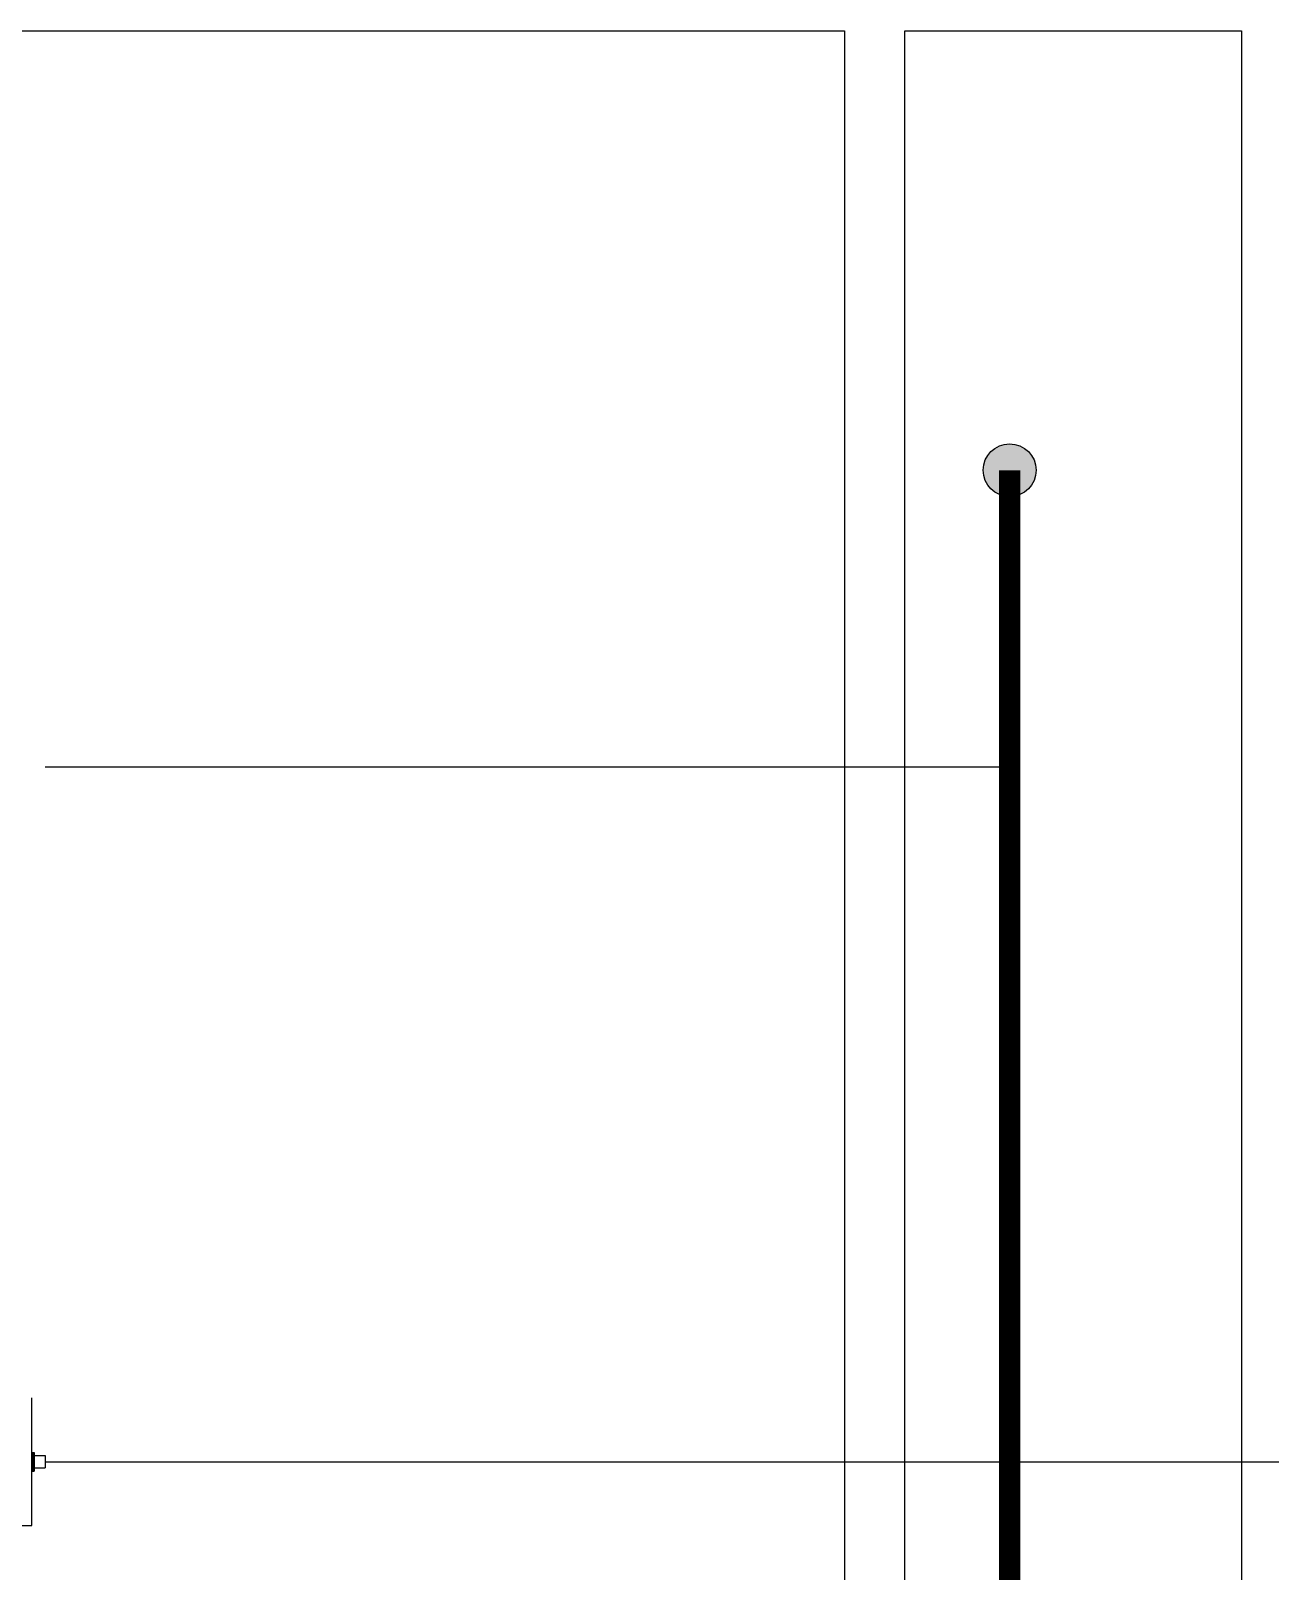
# Model space of a CAD drawing. Header units: millimetres. Extents: x 4 to 3929, y -454 to 587.
# Drawn here: x 952.3 to 1069.4, y 302 to 447.6 of the extents above; entities that cross this region are included whole.
import ezdxf

# ---------------------------------------------------------------- set-up
doc = ezdxf.new("R2010")
doc.units = ezdxf.units.MM
doc.header["$LTSCALE"] = 10
for name, color, linetype in [('CZ-LIN1', 7, 'Continuous'), ('CZ-SYMB', 2, 'Continuous'), ('CZ-TABL-LIN1', 4, 'Continuous')]:
    doc.layers.add(name, color=color, linetype=linetype)

# ---------------------------------------------------------------- blocks, each defined once
blk = doc.blocks.new('WO')
at = {"layer": 'CZ-LIN1'}
h = blk.add_hatch(color=256, dxfattribs=at)
h.dxf.hatch_style = 1
edge = h.paths.add_edge_path()
edge.add_arc((0, 0), 2.5, 0, 360)
blk.add_circle((0, 0), 2.5, dxfattribs=at)

msp = doc.modelspace()

# ---------------------------------------------------------------- linework, layer by layer
at = {"layer": 'CZ-LIN1'}
for p, q in [((953.63, 378.03), (1044.77, 378.03)), ((953.63, 312.33), (1044.77, 312.33)), ((1044.77, 312.33), (1093.66, 312.33))]:
    msp.add_line(p, q, dxfattribs=at)
at = {"layer": 'CZ-LIN1', "const_width": 2, "flags": 128}
msp.add_lwpolyline([(1044.77, 406.05), (1044.77, 189.71)], dxfattribs=at)
at = {"layer": 'CZ-SYMB'}
for p, q in [((952.36, 306.3), (952.36, 318.37)), ((952.3, 313.22), (952.6, 313.22)), ((952.36, 313.22), (952.36, 311.45)), ((952.43, 313.22), (952.43, 311.45)), ((952.51, 313.22), (952.51, 311.45)), ((952.6, 313.22), (952.6, 311.45)), ((952.6, 312.92), (953.63, 312.92)), ((952.6, 311.75), (953.63, 311.75)), ((953.63, 312.92), (953.63, 311.75)), ((952.3, 311.45), (952.6, 311.45)), ((916.15, 306.3), (952.36, 306.3))]:
    msp.add_line(p, q, dxfattribs=at)
at = {"layer": 'CZ-TABL-LIN1', "flags": 128}
for points in [[(820.33, 184.41), (820.33, 447.59), (1029.15, 447.59), (1029.15, 184.41)], [(1066.69, 447.59), (1066.69, -378.79), (1034.87, -378.79), (1034.87, 447.59)]]:
    msp.add_lwpolyline(points, close=True, dxfattribs=at)

# ---------------------------------------------------------------- block references
at = {"layer": 'CZ-LIN1'}
msp.add_blockref('WO', (1044.77, 406.05), dxfattribs=at)

doc.saveas('drawing.dxf')
